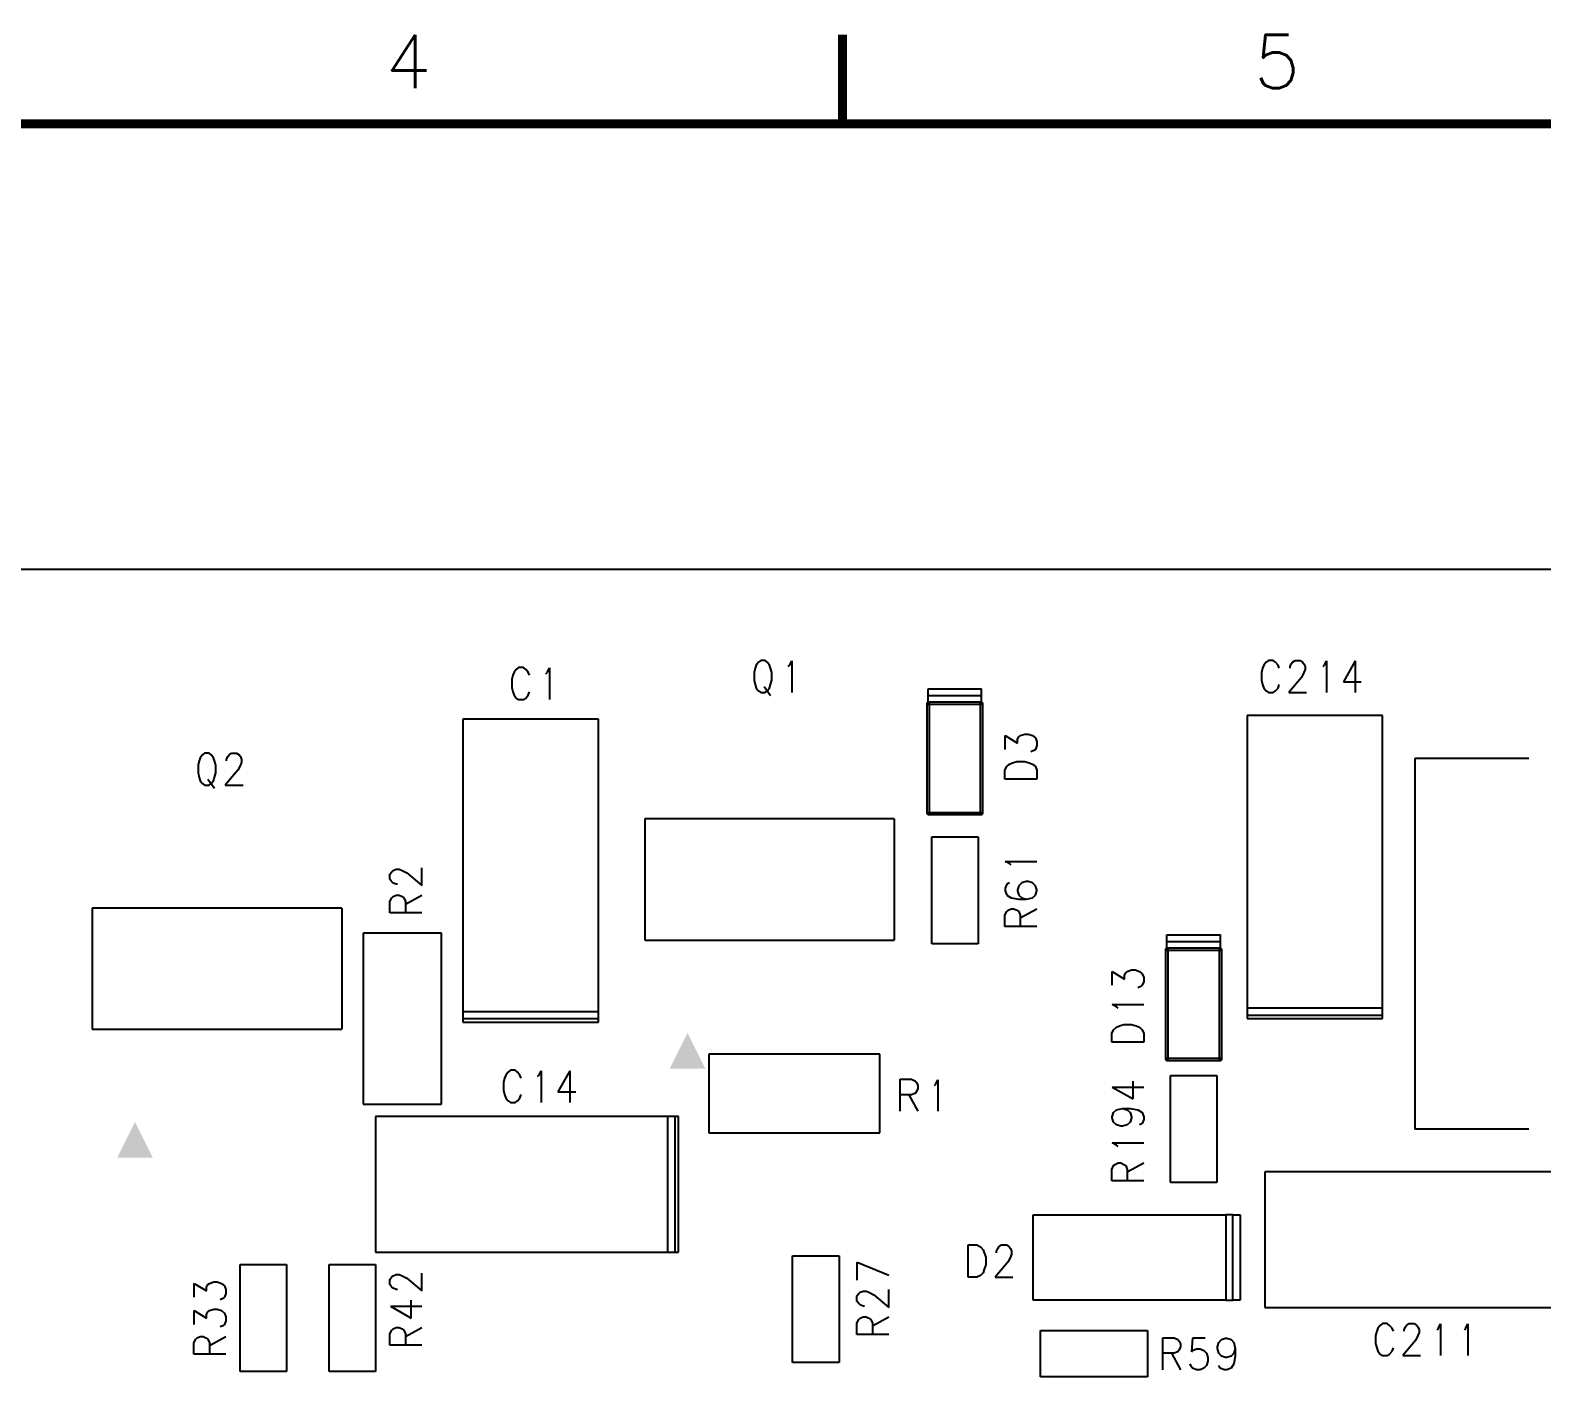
# Model space of a CAD drawing. Extents: x 295 to 953, y 10 to 290.
# Drawn here: x 641.4 to 726.2, y 214.4 to 290.2 of the extents above; entities that cross this region are included whole.
import ezdxf
from ezdxf.enums import TextEntityAlignment as Align

# ---------------------------------------------------------------- set-up
doc = ezdxf.new("R2010")
doc.units = 0
doc.header["$LTSCALE"] = 5
doc.header["$MEASUREMENT"] = 0
doc.layers.get('0').update_dxf_attribs({"linetype": 'CONTINUOUS', "lineweight": 25})
for name, color, linetype in [('13_C-SILK_GBR', 7, 'CONTINUOUS'), ('문자', 4, 'CONTINUOUS'), ('테두리', 3, 'CONTINUOUS')]:
    doc.layers.add(name, color=color, linetype=linetype)
doc.styles.get("Standard").update_dxf_attribs({"font": 'simplex.shx'})

# ---------------------------------------------------------------- blocks, each defined once
blk = doc.blocks.new('C')
at = {"layer": '테두리', "const_width": 0.5}
for points in [[(210, 290), (210, 285)], [(15, 285), (15, 15), (405, 15), (405, 285), (15, 285)]]:
    blk.add_lwpolyline(points, dxfattribs=at)
at = {"layer": '문자'}
for s, p in [('4', (185.625, 288.5)), ('5', (234.375, 288.5))]:
    blk.add_text(s, height=3, dxfattribs=at).set_placement(p, align=Align.MIDDLE)

msp = doc.modelspace()

# ---------------------------------------------------------------- linework, layer by layer
at = {"layer": '13_C-SILK_GBR', "color": 7}
for p, q in [((807.478, 260), (557.478, 260)), ((668.804, 254.5), (668.674, 254.39)), ((669.072, 254.5), (668.804, 254.5)), ((669.202, 254.39), (669.072, 254.5)), ((670.414, 254.228), (670.532, 254.472)), ((670.532, 254.472), (670.532, 252.7)), ((682.076, 254.464), (682.016, 254.218)), ((682.136, 254.628), (682.076, 254.464)), ((682.264, 254.79), (682.136, 254.628)), ((682.384, 254.9), (682.264, 254.79)), ((682.632, 254.9), (682.384, 254.9)), ((682.752, 254.79), (682.632, 254.9)), ((682.88, 254.628), (682.752, 254.79)), ((682.94, 254.464), (682.88, 254.628)), ((683.01, 254.218), (682.94, 254.464)), ((683.934, 254.546), (684.014, 254.628)), ((684.014, 254.628), (684.132, 254.872)), ((684.132, 254.872), (684.132, 253.1)), ((710.546, 254.464), (710.486, 254.218)), ((710.616, 254.628), (710.546, 254.464)), ((710.744, 254.79), (710.616, 254.628)), ((710.874, 254.9), (710.744, 254.79)), ((711.142, 254.9), (710.874, 254.9)), ((711.272, 254.79), (711.142, 254.9)), ((711.41, 254.628), (711.272, 254.79)), ((711.48, 254.464), (711.41, 254.628)), ((712.086, 254.546), (712.154, 254.71)), ((712.086, 254.464), (712.086, 254.546)), ((712.154, 254.71), (712.224, 254.79)), ((712.224, 254.79), (712.364, 254.9)), ((712.364, 254.9), (712.652, 254.9)), ((712.652, 254.9), (712.792, 254.79)), ((712.792, 254.79), (712.862, 254.71)), ((712.862, 254.71), (712.93, 254.546)), ((712.93, 254.546), (712.93, 254.382)), ((713.934, 254.546), (714.014, 254.628)), ((714.014, 254.628), (714.132, 254.872)), ((714.132, 254.872), (714.132, 253.1)), ((715.732, 254.872), (715.076, 253.7)), ((715.732, 254.872), (715.732, 253.1)), ((668.476, 254.064), (668.416, 253.818)), ((668.416, 253.818), (668.416, 253.382)), ((668.546, 254.228), (668.476, 254.064)), ((668.674, 254.39), (668.546, 254.228)), ((669.34, 254.228), (669.202, 254.39)), ((669.41, 254.064), (669.34, 254.228)), ((670.334, 254.146), (670.414, 254.228)), ((682.016, 254.218), (682.016, 253.782)), ((682.016, 253.782), (682.076, 253.536)), ((682.94, 253.536), (683.01, 253.782)), ((683.01, 253.782), (683.01, 254.218)), ((710.486, 254.218), (710.486, 253.782)), ((710.486, 253.782), (710.546, 253.536)), ((712.722, 253.946), (712.016, 253.1)), ((712.862, 254.218), (712.722, 253.946)), ((712.93, 254.382), (712.862, 254.218)), ((715.076, 253.7), (716.07, 253.7)), ((668.416, 253.382), (668.476, 253.136)), ((668.476, 253.136), (668.546, 252.946)), ((668.546, 252.946), (668.674, 252.782)), ((668.674, 252.782), (668.804, 252.7)), ((669.072, 252.7), (669.202, 252.782)), ((669.202, 252.782), (669.34, 252.946)), ((669.34, 252.946), (669.41, 253.136)), ((682.076, 253.536), (682.136, 253.346)), ((682.136, 253.346), (682.264, 253.182)), ((682.264, 253.182), (682.384, 253.1)), ((682.384, 253.1), (682.632, 253.1)), ((682.572, 253.428), (682.94, 252.936)), ((682.632, 253.1), (682.752, 253.182)), ((682.752, 253.182), (682.88, 253.346)), ((682.88, 253.346), (682.94, 253.536)), ((691.778, 252.5), (691.778, 253.3)), ((691.778, 253.3), (694.778, 253.3)), ((694.778, 252.9), (691.778, 252.9)), ((694.778, 252.5), (694.778, 253.3)), ((710.546, 253.536), (710.616, 253.346)), ((710.616, 253.346), (710.744, 253.182)), ((710.744, 253.182), (710.874, 253.1)), ((710.874, 253.1), (711.142, 253.1)), ((711.142, 253.1), (711.272, 253.182)), ((711.272, 253.182), (711.41, 253.346)), ((711.41, 253.346), (711.48, 253.536)), ((712.016, 253.1), (713.01, 253.1)), ((668.804, 252.7), (669.072, 252.7)), ((691.724, 252.52), (691.758, 252.554)), ((691.758, 252.554), (691.724, 252.52)), ((691.724, 252.5), (691.724, 252.52)), ((691.724, 252.52), (691.724, 252.48)), ((691.724, 246.3), (691.724, 252.5)), ((691.724, 252.48), (691.758, 252.446)), ((691.758, 252.554), (691.798, 252.554)), ((691.778, 252.554), (691.758, 252.554)), ((694.778, 252.554), (691.778, 252.554)), ((691.778, 252.446), (694.778, 252.446)), ((691.798, 252.554), (691.832, 252.52)), ((691.832, 252.5), (691.832, 246.3)), ((694.724, 252.52), (694.758, 252.554)), ((694.724, 252.5), (694.724, 252.52)), ((694.724, 246.3), (694.724, 252.5)), ((694.758, 252.554), (694.798, 252.554)), ((694.778, 252.446), (694.798, 252.446)), ((694.832, 252.52), (694.798, 252.554)), ((694.798, 252.554), (694.832, 252.52)), ((694.798, 252.446), (694.832, 252.48)), ((694.832, 252.48), (694.832, 252.52)), ((694.832, 252.5), (694.832, 246.3)), ((673.278, 251.6), (665.678, 251.6)), ((665.678, 251.6), (665.678, 235.2)), ((673.278, 235.2), (673.278, 251.6)), ((717.278, 251.8), (709.678, 251.8)), ((709.678, 251.8), (709.678, 235.4)), ((717.278, 235.4), (717.278, 251.8)), ((696.106, 249.906), (696.106, 250.682)), ((696.106, 250.682), (696.788, 250.256)), ((696.788, 250.474), (696.868, 250.614)), ((696.788, 250.256), (696.788, 250.474)), ((696.868, 250.614), (696.95, 250.682)), ((696.95, 250.682), (697.196, 250.762)), ((697.196, 250.762), (697.388, 250.762)), ((697.388, 250.762), (697.632, 250.682)), ((697.632, 250.682), (697.796, 250.544)), ((697.796, 250.544), (697.878, 250.334)), ((697.878, 250.334), (697.878, 250.116)), ((650.936, 249.428), (650.876, 249.264)), ((651.064, 249.59), (650.936, 249.428)), ((651.184, 249.7), (651.064, 249.59)), ((651.432, 249.7), (651.184, 249.7)), ((651.552, 249.59), (651.432, 249.7)), ((651.68, 249.428), (651.552, 249.59)), ((651.74, 249.264), (651.68, 249.428)), ((652.416, 249.346), (652.484, 249.51)), ((652.416, 249.264), (652.416, 249.346)), ((652.484, 249.51), (652.554, 249.59)), ((652.554, 249.59), (652.694, 249.7)), ((652.694, 249.7), (652.982, 249.7)), ((652.982, 249.7), (653.122, 249.59)), ((653.122, 249.59), (653.192, 249.51)), ((653.192, 249.51), (653.26, 249.346)), ((653.26, 249.346), (653.26, 249.182)), ((697.714, 249.838), (697.55, 249.768)), ((697.796, 249.906), (697.714, 249.838)), ((697.878, 250.116), (697.796, 249.906)), ((725.478, 249.4), (719.078, 249.4)), ((719.078, 249.4), (719.078, 228.6)), ((650.876, 249.264), (650.816, 249.018)), ((650.816, 249.018), (650.816, 248.582)), ((650.816, 248.582), (650.876, 248.336)), ((651.81, 249.018), (651.74, 249.264)), ((651.74, 248.336), (651.81, 248.582)), ((651.81, 248.582), (651.81, 249.018)), ((653.052, 248.746), (652.346, 247.9)), ((653.192, 249.018), (653.052, 248.746)), ((653.26, 249.182), (653.192, 249.018)), ((696.078, 248.734), (696.188, 248.944)), ((696.078, 248.238), (696.078, 248.734)), ((696.188, 248.944), (696.35, 249.084)), ((696.35, 249.084), (696.514, 249.152)), ((696.514, 249.152), (696.76, 249.232)), ((696.76, 249.232), (697.196, 249.232)), ((697.196, 249.232), (697.442, 249.152)), ((697.442, 249.152), (697.632, 249.084)), ((697.632, 249.084), (697.796, 248.944)), ((697.796, 248.944), (697.878, 248.734)), ((697.878, 248.734), (697.878, 248.238)), ((650.876, 248.336), (650.936, 248.146)), ((650.936, 248.146), (651.064, 247.982)), ((651.064, 247.982), (651.184, 247.9)), ((651.184, 247.9), (651.432, 247.9)), ((651.372, 248.228), (651.74, 247.736)), ((651.432, 247.9), (651.552, 247.982)), ((651.552, 247.982), (651.68, 248.146)), ((651.68, 248.146), (651.74, 248.336)), ((652.346, 247.9), (653.34, 247.9)), ((697.878, 248.238), (696.078, 248.238)), ((689.878, 246), (675.878, 246)), ((675.878, 246), (675.878, 239.2)), ((689.878, 246), (689.878, 239.2)), ((691.758, 246.354), (691.724, 246.32)), ((691.724, 246.32), (691.724, 246.28)), ((691.758, 246.246), (691.724, 246.28)), ((691.724, 246.28), (691.758, 246.246)), ((691.778, 246.354), (691.758, 246.354)), ((691.798, 246.246), (691.758, 246.246)), ((694.778, 246.354), (691.778, 246.354)), ((691.778, 246.246), (694.778, 246.246)), ((691.832, 246.28), (691.798, 246.246)), ((691.832, 246.3), (691.832, 246.28)), ((694.758, 246.246), (694.724, 246.28)), ((694.798, 246.246), (694.758, 246.246)), ((694.778, 246.246), (694.798, 246.246)), ((694.832, 246.32), (694.798, 246.354)), ((694.832, 246.28), (694.798, 246.246)), ((694.798, 246.246), (694.832, 246.28)), ((694.832, 246.28), (694.832, 246.32)), ((694.832, 246.3), (694.832, 246.28)), ((691.978, 239), (691.978, 245)), ((691.978, 245), (694.578, 245)), ((694.578, 245), (694.578, 239)), ((696.35, 243.5), (696.106, 243.62)), ((696.106, 243.62), (697.878, 243.62)), ((696.432, 243.42), (696.35, 243.5)), ((661.578, 242.904), (661.688, 243.044)), ((661.578, 242.616), (661.578, 242.904)), ((661.688, 242.476), (661.578, 242.616)), ((661.688, 243.044), (661.768, 243.114)), ((661.768, 243.114), (661.932, 243.182)), ((661.932, 243.182), (662.096, 243.182)), ((662.096, 243.182), (662.26, 243.114)), ((662.26, 243.114), (662.532, 242.974)), ((662.532, 242.974), (663.378, 242.268)), ((663.378, 242.268), (663.378, 243.262)), ((661.768, 242.406), (661.688, 242.476)), ((661.932, 242.338), (661.768, 242.406)), ((661.768, 241.652), (661.932, 241.732)), ((662.014, 242.338), (661.932, 242.338)), ((661.932, 241.732), (662.096, 241.732)), ((662.096, 241.732), (662.26, 241.652)), ((662.45, 241.226), (663.378, 241.732)), ((696.188, 242.338), (696.106, 242.11)), ((696.106, 242.11), (696.106, 241.96)), ((696.106, 241.96), (696.188, 241.732)), ((696.35, 242.418), (696.188, 242.338)), ((696.188, 241.732), (696.432, 241.572)), ((696.868, 242.258), (696.788, 242.03)), ((696.788, 242.03), (696.788, 241.96)), ((696.788, 241.96), (696.868, 241.732)), ((697.032, 242.418), (696.868, 242.258)), ((696.868, 241.732), (697.032, 241.572)), ((697.278, 242.498), (697.032, 242.418)), ((697.388, 242.498), (697.278, 242.498)), ((697.632, 242.418), (697.388, 242.498)), ((697.796, 242.258), (697.632, 242.418)), ((697.632, 241.572), (697.796, 241.732)), ((697.878, 242.03), (697.796, 242.258)), ((697.796, 241.732), (697.878, 241.96)), ((697.878, 241.96), (697.878, 242.03)), ((658.878, 241), (644.878, 241)), ((644.878, 241), (644.878, 234.2)), ((658.878, 241), (658.878, 234.2)), ((661.578, 241.374), (661.688, 241.584)), ((661.578, 240.738), (661.578, 241.374)), ((661.688, 241.584), (661.768, 241.652)), ((662.26, 241.652), (662.368, 241.584)), ((662.368, 241.584), (662.45, 241.374)), ((662.45, 241.374), (662.45, 240.738)), ((696.188, 240.818), (696.268, 240.888)), ((696.268, 240.888), (696.432, 240.968)), ((696.432, 241.572), (696.868, 241.502)), ((696.432, 240.968), (696.596, 240.968)), ((696.596, 240.968), (696.76, 240.888)), ((696.76, 240.888), (696.868, 240.818)), ((696.868, 241.502), (697.278, 241.502)), ((696.95, 240.46), (697.878, 240.968)), ((697.032, 241.572), (697.278, 241.502)), ((697.278, 241.502), (697.632, 241.572)), ((663.378, 240.738), (661.578, 240.738)), ((696.078, 240.61), (696.188, 240.818)), ((696.078, 239.972), (696.078, 240.61)), ((696.868, 240.818), (696.95, 240.61)), ((696.95, 240.61), (696.95, 239.972)), ((664.478, 239.6), (660.078, 239.6)), ((660.078, 239.6), (660.078, 230)), ((664.478, 230), (664.478, 239.6)), ((675.878, 239.2), (689.878, 239.2)), ((697.878, 239.972), (696.078, 239.972)), ((705.178, 238.7), (705.178, 239.5)), ((705.178, 239.5), (708.178, 239.5)), ((708.178, 238.7), (708.178, 239.5)), ((694.578, 239), (691.978, 239)), ((705.124, 238.72), (705.158, 238.754)), ((705.158, 238.754), (705.124, 238.72)), ((705.124, 238.7), (705.124, 238.72)), ((705.124, 238.72), (705.124, 238.68)), ((705.124, 232.5), (705.124, 238.7)), ((705.124, 238.68), (705.158, 238.646)), ((705.158, 238.754), (705.198, 238.754)), ((705.178, 238.754), (705.158, 238.754)), ((708.178, 239.1), (705.178, 239.1)), ((708.178, 238.754), (705.178, 238.754)), ((705.178, 238.646), (708.178, 238.646)), ((705.198, 238.754), (705.232, 238.72)), ((705.232, 238.7), (705.232, 232.5)), ((708.124, 238.72), (708.158, 238.754)), ((708.124, 238.7), (708.124, 238.72)), ((708.124, 232.5), (708.124, 238.7)), ((708.158, 238.754), (708.198, 238.754)), ((708.178, 238.646), (708.198, 238.646)), ((708.232, 238.72), (708.198, 238.754)), ((708.198, 238.754), (708.232, 238.72)), ((708.198, 238.646), (708.232, 238.68)), ((708.232, 238.68), (708.232, 238.72)), ((708.232, 238.7), (708.232, 232.5)), ((702.95, 237.448), (703.196, 237.528)), ((703.196, 237.528), (703.388, 237.528)), ((703.388, 237.528), (703.632, 237.448)), ((702.106, 236.672), (702.106, 237.448)), ((702.106, 237.448), (702.788, 237.02)), ((702.788, 237.238), (702.868, 237.378)), ((702.788, 237.02), (702.788, 237.238)), ((702.868, 237.378), (702.95, 237.448)), ((703.632, 237.448), (703.796, 237.308)), ((703.796, 236.672), (703.714, 236.602)), ((703.796, 237.308), (703.878, 237.1)), ((703.878, 236.88), (703.796, 236.672)), ((703.878, 237.1), (703.878, 236.88)), ((703.714, 236.602), (703.55, 236.532)), ((665.678, 235.2), (665.678, 234.8)), ((665.678, 235.2), (673.278, 235.2)), ((673.278, 234.8), (673.278, 235.2)), ((702.35, 235.47), (702.106, 235.59)), ((702.106, 235.59), (703.878, 235.59)), ((702.432, 235.39), (702.35, 235.47)), ((709.678, 235.4), (709.678, 235)), ((709.678, 235.4), (717.278, 235.4)), ((709.678, 235), (709.678, 234.8)), ((709.678, 235), (717.278, 235)), ((717.278, 235), (717.278, 235.4)), ((717.278, 234.8), (717.278, 235)), ((644.878, 234.2), (658.878, 234.2)), ((665.678, 234.8), (665.678, 234.6)), ((665.678, 234.8), (673.278, 234.8)), ((665.678, 234.6), (673.278, 234.6)), ((673.278, 234.6), (673.278, 234.8)), ((702.078, 233.97), (702.188, 234.178)), ((702.188, 234.178), (702.35, 234.318)), ((702.35, 234.318), (702.514, 234.388)), ((702.514, 234.388), (702.76, 234.468)), ((702.76, 234.468), (703.196, 234.468)), ((703.196, 234.468), (703.442, 234.388)), ((703.442, 234.388), (703.632, 234.318)), ((703.632, 234.318), (703.796, 234.178)), ((703.796, 234.178), (703.878, 233.97)), ((709.678, 234.8), (717.278, 234.8)), ((702.078, 233.472), (702.078, 233.97)), ((703.878, 233.472), (702.078, 233.472)), ((703.878, 233.97), (703.878, 233.472)), ((689.078, 232.8), (679.478, 232.8)), ((679.478, 232.8), (679.478, 228.4)), ((689.078, 228.4), (689.078, 232.8)), ((705.158, 232.554), (705.124, 232.52)), ((705.124, 232.52), (705.124, 232.48)), ((705.158, 232.446), (705.124, 232.48)), ((705.124, 232.48), (705.158, 232.446)), ((705.178, 232.554), (705.158, 232.554)), ((705.198, 232.446), (705.158, 232.446)), ((708.178, 232.554), (705.178, 232.554)), ((705.178, 232.446), (708.178, 232.446)), ((705.232, 232.48), (705.198, 232.446)), ((705.232, 232.5), (705.232, 232.48)), ((708.158, 232.446), (708.124, 232.48)), ((708.198, 232.446), (708.158, 232.446)), ((708.178, 232.446), (708.198, 232.446)), ((708.232, 232.52), (708.198, 232.554)), ((708.232, 232.48), (708.198, 232.446)), ((708.198, 232.446), (708.232, 232.48)), ((708.232, 232.48), (708.232, 232.52)), ((708.232, 232.5), (708.232, 232.48)), ((668.08, 231.628), (668.01, 231.464)), ((668.21, 231.79), (668.08, 231.628)), ((668.338, 231.9), (668.21, 231.79)), ((668.608, 231.9), (668.338, 231.9)), ((668.736, 231.79), (668.608, 231.9)), ((668.876, 231.628), (668.736, 231.79)), ((668.946, 231.464), (668.876, 231.628)), ((669.868, 231.546), (669.948, 231.628)), ((669.948, 231.628), (670.068, 231.872)), ((670.068, 231.872), (670.068, 230.1)), ((671.668, 231.872), (671.01, 230.7)), ((671.668, 231.872), (671.668, 230.1)), ((705.378, 225.6), (705.378, 231.6)), ((705.378, 231.6), (707.978, 231.6)), ((707.978, 231.6), (707.978, 225.6)), ((668.01, 231.464), (667.95, 231.218)), ((667.95, 231.218), (667.95, 230.782)), ((667.95, 230.782), (668.01, 230.536)), ((671.01, 230.7), (672.006, 230.7)), ((690.216, 229.6), (690.216, 231.4)), ((690.216, 231.4), (690.852, 231.4)), ((690.852, 231.4), (691.062, 231.29)), ((691.062, 231.29), (691.13, 231.21)), ((691.13, 230.718), (691.062, 230.61)), ((691.13, 231.21), (691.21, 231.046)), ((691.21, 230.882), (691.13, 230.718)), ((691.21, 231.046), (691.21, 230.882)), ((692.134, 231.046), (692.214, 231.128)), ((692.214, 231.128), (692.332, 231.372)), ((692.332, 231.372), (692.332, 229.6)), ((702.106, 230.954), (703.278, 230.298)), ((702.106, 230.954), (703.878, 230.954)), ((703.278, 230.298), (703.278, 231.292)), ((660.078, 230), (664.478, 230)), ((668.01, 230.536), (668.08, 230.346)), ((668.08, 230.346), (668.21, 230.182)), ((668.21, 230.182), (668.338, 230.1)), ((668.338, 230.1), (668.608, 230.1)), ((668.608, 230.1), (668.736, 230.182)), ((668.736, 230.182), (668.876, 230.346)), ((668.876, 230.346), (668.946, 230.536)), ((690.852, 230.528), (690.216, 230.528)), ((690.704, 230.528), (691.21, 229.6)), ((691.062, 230.61), (690.852, 230.528)), ((677.178, 229.3), (660.778, 229.3)), ((660.778, 229.3), (660.778, 221.7)), ((677.578, 229.3), (677.178, 229.3)), ((677.178, 221.7), (677.178, 229.3)), ((677.778, 229.3), (677.578, 229.3)), ((677.578, 221.7), (677.578, 229.3)), ((677.778, 221.7), (677.778, 229.3)), ((702.106, 229.294), (702.188, 229.534)), ((702.106, 229.226), (702.106, 229.294)), ((702.188, 228.996), (702.106, 229.226)), ((702.188, 229.534), (702.35, 229.682)), ((702.35, 228.838), (702.188, 228.996)), ((702.35, 229.682), (702.678, 229.762)), ((702.678, 229.762), (702.95, 229.682)), ((702.678, 229.762), (703.114, 229.762)), ((702.95, 229.682), (703.114, 229.534)), ((703.114, 228.996), (702.95, 228.838)), ((703.114, 229.762), (703.55, 229.682)), ((703.114, 229.534), (703.196, 229.294)), ((703.196, 229.226), (703.114, 228.996)), ((703.196, 229.294), (703.196, 229.226)), ((703.55, 229.682), (703.796, 229.534)), ((703.796, 229.534), (703.878, 229.294)), ((703.878, 229.146), (703.796, 228.916)), ((703.878, 229.294), (703.878, 229.146)), ((679.478, 228.4), (689.078, 228.4)), ((702.596, 228.768), (702.35, 228.838)), ((702.678, 228.768), (702.596, 228.768)), ((702.95, 228.838), (702.678, 228.768)), ((703.796, 228.916), (703.632, 228.838)), ((725.478, 228.6), (719.078, 228.6)), ((702.35, 227.706), (702.106, 227.824)), ((702.106, 227.824), (703.878, 227.824)), ((702.432, 227.626), (702.35, 227.706)), ((702.078, 226.344), (702.188, 226.554)), ((702.188, 226.554), (702.268, 226.622)), ((702.268, 226.622), (702.432, 226.702)), ((702.432, 226.702), (702.596, 226.702)), ((702.596, 226.702), (702.76, 226.622)), ((702.76, 226.622), (702.868, 226.554)), ((702.868, 226.554), (702.95, 226.344)), ((702.95, 226.196), (703.878, 226.702)), ((702.078, 225.708), (702.078, 226.344)), ((703.878, 225.708), (702.078, 225.708)), ((702.95, 226.344), (702.95, 225.708)), ((707.978, 225.6), (705.378, 225.6)), ((727.078, 226.2), (710.678, 226.2)), ((710.678, 226.2), (710.678, 218.6)), ((697.678, 223.8), (708.478, 223.8)), ((697.678, 219), (697.678, 223.8)), ((708.878, 223.8), (708.478, 223.8)), ((708.478, 223.8), (708.478, 219)), ((708.878, 223.8), (709.278, 223.8)), ((708.878, 219), (708.878, 223.8)), ((709.278, 223.8), (709.278, 219)), ((660.778, 221.7), (677.178, 221.7)), ((677.178, 221.7), (677.578, 221.7)), ((677.578, 221.7), (677.778, 221.7)), ((684.178, 215.5), (684.178, 221.5)), ((684.178, 221.5), (686.778, 221.5)), ((686.778, 221.5), (686.778, 215.5)), ((694.016, 222.1), (694.512, 222.1)), ((694.016, 220.3), (694.016, 222.1)), ((694.512, 222.1), (694.722, 221.99)), ((694.722, 221.99), (694.862, 221.828)), ((694.862, 221.828), (694.93, 221.664)), ((694.93, 221.664), (695.01, 221.418)), ((695.01, 221.418), (695.01, 220.982)), ((695.616, 221.746), (695.684, 221.91)), ((695.616, 221.664), (695.616, 221.746)), ((695.684, 221.91), (695.754, 221.99)), ((695.754, 221.99), (695.894, 222.1)), ((695.894, 222.1), (696.182, 222.1)), ((696.182, 222.1), (696.322, 221.99)), ((696.392, 221.418), (696.252, 221.146)), ((696.322, 221.99), (696.392, 221.91)), ((696.392, 221.91), (696.46, 221.746)), ((696.46, 221.582), (696.392, 221.418)), ((696.46, 221.746), (696.46, 221.582)), ((653.178, 215), (653.178, 221)), ((653.178, 221), (655.778, 221)), ((655.778, 221), (655.778, 215)), ((658.178, 215), (658.178, 221)), ((658.178, 221), (660.778, 221)), ((660.778, 221), (660.778, 215)), ((663.378, 219.532), (663.378, 220.528)), ((687.806, 220.132), (687.806, 221.128)), ((687.806, 221.128), (689.578, 220.412)), ((694.862, 220.546), (694.722, 220.382)), ((694.93, 220.736), (694.862, 220.546)), ((695.01, 220.982), (694.93, 220.736)), ((696.252, 221.146), (695.546, 220.3)), ((650.606, 219.172), (650.606, 219.948)), ((650.606, 219.948), (651.288, 219.52)), ((651.288, 219.738), (651.368, 219.878)), ((651.288, 219.52), (651.288, 219.738)), ((651.368, 219.878), (651.45, 219.948)), ((651.45, 219.948), (651.696, 220.028)), ((651.696, 220.028), (651.888, 220.028)), ((651.888, 220.028), (652.132, 219.948)), ((652.132, 219.948), (652.296, 219.808)), ((652.296, 219.808), (652.378, 219.6)), ((661.578, 220.17), (661.688, 220.308)), ((661.578, 219.88), (661.578, 220.17)), ((661.688, 219.742), (661.578, 219.88)), ((661.688, 220.308), (661.768, 220.378)), ((661.768, 219.672), (661.688, 219.742)), ((661.768, 220.378), (661.932, 220.448)), ((661.932, 219.602), (661.768, 219.672)), ((661.932, 220.448), (662.096, 220.448)), ((662.096, 220.448), (662.26, 220.378)), ((662.26, 220.378), (662.532, 220.238)), ((662.532, 220.238), (663.378, 219.532)), ((694.512, 220.3), (694.016, 220.3)), ((694.722, 220.382), (694.512, 220.3)), ((695.546, 220.3), (696.54, 220.3)), ((652.214, 219.102), (652.05, 219.032)), ((652.296, 219.172), (652.214, 219.102)), ((652.378, 219.38), (652.296, 219.172)), ((652.378, 219.6), (652.378, 219.38)), ((662.014, 219.602), (661.932, 219.602)), ((662.778, 218.002), (662.778, 218.998)), ((687.778, 219.24), (687.888, 219.378)), ((687.778, 218.95), (687.778, 219.24)), ((687.888, 218.812), (687.778, 218.95)), ((687.888, 219.378), (687.968, 219.448)), ((687.968, 218.742), (687.888, 218.812)), ((687.968, 219.448), (688.132, 219.518)), ((688.132, 219.518), (688.296, 219.518)), ((688.296, 219.518), (688.46, 219.448)), ((688.46, 219.448), (688.732, 219.308)), ((688.732, 219.308), (689.578, 218.602)), ((689.578, 218.602), (689.578, 219.598)), ((708.478, 219), (697.678, 219)), ((708.478, 219), (708.878, 219)), ((709.278, 219), (708.878, 219)), ((650.606, 217.642), (650.606, 218.418)), ((650.606, 218.418), (651.288, 217.99)), ((651.288, 218.208), (651.368, 218.348)), ((651.288, 217.99), (651.288, 218.208)), ((651.368, 218.348), (651.45, 218.418)), ((651.45, 218.418), (651.696, 218.498)), ((651.696, 218.498), (651.888, 218.498)), ((651.888, 218.498), (652.132, 218.418)), ((652.132, 218.418), (652.296, 218.278)), ((652.296, 218.278), (652.378, 218.07)), ((652.378, 218.07), (652.378, 217.85)), ((661.606, 218.66), (662.778, 218.002)), ((661.606, 218.66), (663.378, 218.66)), ((687.888, 217.918), (687.968, 217.988)), ((688.132, 218.672), (687.968, 218.742)), ((687.968, 217.988), (688.132, 218.068)), ((688.214, 218.672), (688.132, 218.672)), ((688.132, 218.068), (688.296, 218.068)), ((688.296, 218.068), (688.46, 217.988)), ((688.46, 217.988), (688.568, 217.918)), ((688.65, 217.56), (689.578, 218.068)), ((710.678, 218.6), (727.078, 218.6)), ((652.214, 217.572), (652.05, 217.502)), ((652.296, 217.642), (652.214, 217.572)), ((652.378, 217.85), (652.296, 217.642)), ((661.578, 217.11), (661.688, 217.318)), ((661.578, 216.472), (661.578, 217.11)), ((661.688, 217.318), (661.768, 217.388)), ((661.768, 217.388), (661.932, 217.468)), ((661.932, 217.468), (662.096, 217.468)), ((662.096, 217.468), (662.26, 217.388)), ((662.26, 217.388), (662.368, 217.318)), ((662.368, 217.318), (662.45, 217.11)), ((662.45, 216.96), (663.378, 217.468)), ((662.45, 217.11), (662.45, 216.472)), ((687.778, 217.71), (687.888, 217.918)), ((687.778, 217.072), (687.778, 217.71)), ((688.568, 217.918), (688.65, 217.71)), ((688.65, 217.71), (688.65, 217.072)), ((698.078, 214.7), (698.078, 217.3)), ((698.078, 217.3), (704.078, 217.3)), ((704.078, 217.3), (704.078, 214.7)), ((716.946, 217.264), (716.886, 217.018)), ((717.016, 217.428), (716.946, 217.264)), ((717.144, 217.59), (717.016, 217.428)), ((717.274, 217.7), (717.144, 217.59)), ((717.542, 217.7), (717.274, 217.7)), ((717.672, 217.59), (717.542, 217.7)), ((717.81, 217.428), (717.672, 217.59)), ((717.88, 217.264), (717.81, 217.428)), ((718.486, 217.346), (718.554, 217.51)), ((718.486, 217.264), (718.486, 217.346)), ((718.554, 217.51), (718.624, 217.59)), ((718.624, 217.59), (718.764, 217.7)), ((718.764, 217.7), (719.052, 217.7)), ((719.052, 217.7), (719.192, 217.59)), ((719.192, 217.59), (719.262, 217.51)), ((719.262, 217.51), (719.33, 217.346)), ((719.33, 217.182), (719.262, 217.018)), ((719.33, 217.346), (719.33, 217.182)), ((720.334, 217.346), (720.414, 217.428)), ((720.414, 217.428), (720.532, 217.672)), ((720.532, 217.672), (720.532, 215.9)), ((721.864, 217.346), (721.944, 217.428)), ((721.944, 217.428), (722.062, 217.672)), ((722.062, 217.672), (722.062, 215.9)), ((650.578, 216.61), (650.688, 216.818)), ((650.578, 215.972), (650.578, 216.61)), ((650.688, 216.818), (650.768, 216.888)), ((650.768, 216.888), (650.932, 216.968)), ((650.932, 216.968), (651.096, 216.968)), ((651.096, 216.968), (651.26, 216.888)), ((651.26, 216.888), (651.368, 216.818)), ((651.368, 216.818), (651.45, 216.61)), ((651.45, 216.46), (652.378, 216.968)), ((651.45, 216.61), (651.45, 215.972)), ((663.378, 216.472), (661.578, 216.472)), ((689.578, 217.072), (687.778, 217.072)), ((704.95, 215.1), (704.95, 216.9)), ((704.95, 216.9), (705.588, 216.9)), ((705.588, 216.9), (705.796, 216.79)), ((705.796, 216.79), (705.866, 216.71)), ((705.866, 216.71), (705.946, 216.546)), ((705.946, 216.382), (705.866, 216.218)), ((705.946, 216.546), (705.946, 216.382)), ((706.62, 216.872), (706.55, 216.11)), ((707.326, 216.872), (706.62, 216.872)), ((706.62, 216.19), (706.828, 216.272)), ((706.828, 216.272), (707.038, 216.272)), ((707.038, 216.272), (707.256, 216.19)), ((708.01, 216.382), (708.08, 216.628)), ((708.01, 216.3), (708.01, 216.382)), ((708.08, 216.028), (708.01, 216.3)), ((708.08, 216.628), (708.24, 216.79)), ((708.24, 216.79), (708.468, 216.872)), ((708.468, 216.872), (708.538, 216.872)), ((708.538, 216.872), (708.776, 216.79)), ((708.776, 216.79), (708.926, 216.628)), ((708.926, 216.628), (709.006, 216.3)), ((709.006, 216.3), (708.926, 216.028)), ((709.006, 216.3), (709.006, 215.864)), ((716.886, 217.018), (716.886, 216.582)), ((716.886, 216.582), (716.946, 216.336)), ((716.946, 216.336), (717.016, 216.146)), ((717.81, 216.146), (717.88, 216.336)), ((719.122, 216.746), (718.416, 215.9)), ((719.262, 217.018), (719.122, 216.746)), ((652.378, 215.972), (650.578, 215.972)), ((686.778, 215.5), (684.178, 215.5)), ((705.588, 216.028), (704.95, 216.028)), ((705.438, 216.028), (705.946, 215.1)), ((705.796, 216.11), (705.588, 216.028)), ((705.866, 216.218), (705.796, 216.11)), ((706.55, 215.264), (706.48, 215.428)), ((706.55, 216.11), (706.62, 216.19)), ((707.256, 216.19), (707.396, 216.028)), ((707.396, 216.028), (707.476, 215.782)), ((707.476, 215.59), (707.396, 215.346)), ((707.476, 215.782), (707.476, 215.59)), ((708.24, 215.864), (708.08, 216.028)), ((708.468, 215.782), (708.24, 215.864)), ((708.538, 215.782), (708.468, 215.782)), ((708.776, 215.864), (708.538, 215.782)), ((708.926, 216.028), (708.776, 215.864)), ((708.926, 215.428), (708.776, 215.182)), ((709.006, 215.864), (708.926, 215.428)), ((717.016, 216.146), (717.144, 215.982)), ((717.144, 215.982), (717.274, 215.9)), ((717.274, 215.9), (717.542, 215.9)), ((717.542, 215.9), (717.672, 215.982)), ((717.672, 215.982), (717.81, 216.146)), ((718.416, 215.9), (719.41, 215.9)), ((655.778, 215), (653.178, 215)), ((660.778, 215), (658.178, 215)), ((704.078, 214.7), (698.078, 214.7)), ((706.62, 215.182), (706.55, 215.264)), ((706.828, 215.1), (706.62, 215.182)), ((707.038, 215.1), (706.828, 215.1)), ((707.256, 215.182), (707.038, 215.1)), ((707.396, 215.346), (707.256, 215.182)), ((708.16, 215.182), (708.08, 215.346)), ((708.388, 215.1), (708.16, 215.182)), ((708.538, 215.1), (708.388, 215.1)), ((708.776, 215.182), (708.538, 215.1))]:
    msp.add_line(p, q, dxfattribs=at)
for points in [[(677.278, 232), (678.278, 234), (679.277, 232), (678.278, 234)], [(646.278, 227), (647.278, 229), (648.277, 227), (647.278, 229)]]:
    msp.add_solid(points, dxfattribs=at)

# ---------------------------------------------------------------- block references
msp.add_blockref('C', (476.978, 0))

doc.saveas('drawing.dxf')
